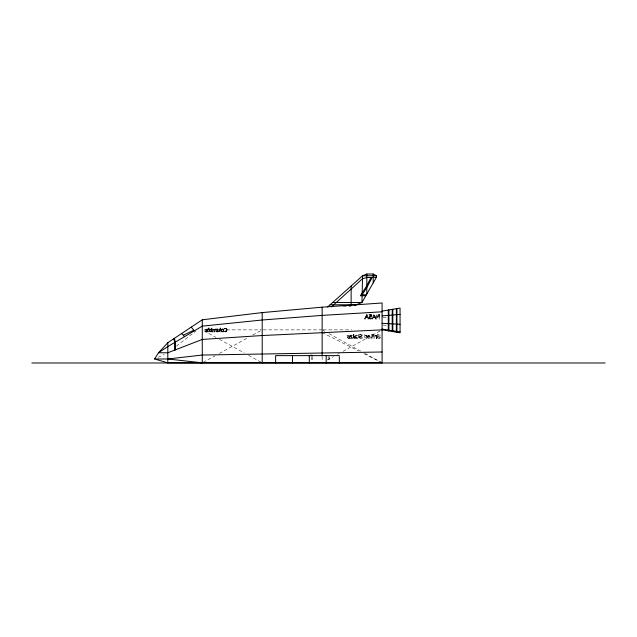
<?xml version="1.0" encoding="UTF-8"?>
<svg xmlns="http://www.w3.org/2000/svg" width="637" height="637" viewBox="0 0 637 637"><rect width="100%" height="100%" fill="white"/><g stroke="black" fill="none" stroke-linecap="round" stroke-linejoin="round"><path stroke-width="0.48" stroke-dasharray="3.19 2.39" d="M347.396 337.315C349.936 337.395 348.925 334.107 346.862 335.412L346.91 335.994A1.656 1.656 0 0 1 347.603 335.659C350.27 336.129 345.437 336.79 347.085 338.231A1.218 1.218 0 0 0 347.714 338.51L348.32 338.502M349.044 337.65C350.055 337.721 347.022 338.629 347.42 337.315M349.705 338.351L349.45 337.666L349.912 337.913M349.394 336.615L351.616 336.909L351.457 337.594A0.884 0.884 0 0 1 350.987 337.976M349.474 338.255L349.506 337.674M353.169 337.928L353.304 335.707L352.317 335.707L352.317 335.261L353.328 335.261L353.328 334.345L353.861 334.345L353.782 337.936M353.304 335.261L353.328 334.345M353.328 337.22L353.328 335.707M353.838 335.261L353.861 334.345M353.861 337.475L353.861 335.707M355.175 338.446L354.626 338.446L354.992 335.42M354.65 338.446L354.65 336.272M356.473 337.905L355.159 337.658L355.159 336.774L356.489 337.116M355.398 335.771L355.159 336.248M358.241 337.841L358.32 335.707L357.333 335.707L357.333 335.261L358.336 335.261L358.32 334.345L358.878 334.345L358.854 335.707C361.179 338.788 355.064 338.836 358.265 337.841M367.43 336.877L367 335.619A1.25 1.242 0 0 0 366.347 335.205A1.449 1.449 0 0 0 365.296 335.388L365.272 334.011L364.738 334.011L364.754 338.446L366.243 338.534M368.29 335.373C366.156 337.371 370.463 336.248 369.779 337.594A0.884 0.884 0 0 1 369.325 337.976C364.993 338.048 372.733 339.322 370.089 335.635A1.314 1.314 0 0 0 369.341 335.205L369.006 335.173M372.557 335.261L372.557 335.707L372.175 334.345L371.642 334.345L371.658 335.261L370.654 335.261L370.678 335.707L371.658 335.707C373.083 337.69 369.157 338.661 371.817 338.374M376.26 338.446C376.101 329.178 376.65 345.74 376.817 335.261L376.26 335.261M376.793 338.446L376.817 335.261M377.582 336.854L377.566 334.202L378.147 334.202L378.147 336.869M378.147 334.202L378.243 337.538L379.381 338.032M371.705 315.124L371.809 315.546L371.57 314.909A1.481 1.401 -8.5 0 0 370.885 314.447L368.879 314.638C368.369 316.597 370.487 314.073 371.132 315.458M368.743 318.094L369.898 319.081L371.817 318.771C372.342 316.724 370.033 319.463 369.349 317.974M379.174 315.227L377.056 319.033L376.363 319.033L376.411 314.431L377.016 314.622L376.411 314.431M378.888 314.622C380.95 313.587 376.34 316.302 376.953 318.11L376.985 314.431M379.732 314.431L379.684 319.033L379.111 319.033L379.142 315.044M207.917 330.945A1.003 0.94 -8.3 0 1 207.758 331.455L207.646 331.582A0.884 0.828 -8.3 0 1 207.009 331.821L206.062 331.455L205.592 331.925L205.695 329.425M205.592 331.925L205.632 329.624M206.085 330.308C207.59 330.046 207.702 332.363 206.093 331.248L206.085 330.308L207.383 330.73M206.117 330.109C208.753 330.038 207.479 331.288 206.157 329.584M206.181 329.759L207.734 329.703L207.718 329.058L206.316 328.979L205.719 329.6M208.976 328.995L208.944 331.925L208.45 331.925L208.482 328.995L209 329.17L208.482 328.995M209.024 328.055L209.04 328.708L208.482 328.708L208.466 328.055L209.024 328.055L208.466 328.055M210.083 331.009C212.455 333.414 210.767 326.813 210.003 330.539M209.517 330.189C209.629 327.967 212.607 330.635 211.484 327.92L212.01 328.095L211.484 327.92M211.444 331.423L211.452 329.671M211.484 329.456L211.516 328.095M209.469 330.324L209.979 331.59L211.93 331.925L211.978 327.92M213.124 330.157L213.116 331.925L212.623 331.925L213.053 329.225L215.999 329.48L216.476 328.995L216.007 329.17M212.623 331.925C211.834 330.675 213.156 327.601 214.43 329.568M214.788 330.157L214.78 331.925L214.287 331.925C215.736 330.675 213.037 327.991 213.148 330.332M216.476 328.995L216.445 331.925L215.951 331.925L215.967 329.695L215.035 329.409L214.812 330.332M215.999 329.48L215.983 328.995M215.951 331.925L215.967 329.695M219.439 331.041C219.04 332.554 217.496 331.081 217.161 331.925L217.193 328.995L217.687 328.995L218.037 331.463A0.86 0.804 -8.3 0 0 218.595 331.543L218.945 330.929M217.655 331.925L217.631 331.439M217.671 331.224L217.687 328.995M219.001 330.738L219.001 328.995L219.526 329.17L219.001 328.995M219.486 330.953L219.502 328.995M220.72 327.92L220.665 331.925L220.171 331.925L220.227 327.92L220.744 328.095L220.227 327.92M227.027 329.918C227.17 333.422 220.784 331.829 226.374 330.563M226.326 329.194L226.183 328.987A1.115 1.043 -8.3 0 0 225.323 328.604C222.018 329.743 226.613 326.335 226.939 329.289M224.049 331.67C223.905 330.714 227.067 332.403 226.485 329.918M224.105 329.09L224.089 328.326M214.327 330.109L214.311 329.703M367.406 336.877L367.079 338.112A1.019 1.019 0 0 1 366.49 338.51L366.227 338.534M349.41 336.623L349.617 335.731M218.969 331.097L218.969 330.563M349.689 338.343C351.417 339.306 352.986 337.021 351.735 335.635A1.314 1.314 0 0 0 351.003 335.205L350.979 335.197A1.314 1.314 0 0 1 351.735 335.635M209.493 330.499L210.122 329.01L211.46 329.281M219.462 330.778L218.905 331.941L217.663 331.614M221.214 330.547L221.565 329.305A1.163 1.083 -8.3 0 1 222.241 328.947L222.807 328.947A1.17 1.091 -8.3 0 1 223.468 329.305L223.754 329.934M223.81 330.372L223.73 331.144M223.802 330.866L223.73 329.759M226.477 330.444L226.406 329.281M366.721 336.145C367.955 338.558 363.831 338.597 365.272 335.834L366.641 335.978M371.809 315.618L371.363 316.732L369.46 317.441M221.724 330.547L221.756 329.91M223.3 330.372C223.316 332.291 220.362 330.492 222.679 331.582C224.487 331.009 222.345 327.912 221.78 330.085M360.287 336.169L359.475 336.869L359.666 337.952M361.545 335.707L361.625 335.006M356.465 337.108L356.266 338.008M369.325 317.441L369.89 318.556L371.761 317.847M368.648 317.584C367.772 317.17 375.543 313.46 368.735 317.393M380.631 337.268L379.748 338.438M221.238 330.221L221.588 329.472A1.163 1.083 -8.3 0 1 222.265 329.122L222.831 329.122A1.17 1.091 -8.3 0 1 223.491 329.48L223.651 329.687M226.987 330.356L225.944 331.694L224.025 331.495M213.172 329.982L213.506 329.552L214.343 329.878M214.836 329.982L215.991 329.87M379.748 337.857L380.066 334.202L380.655 334.202M371.785 315.856L369.356 317.632M365.28 319.033L364.603 318.842L365.28 319.033L365.694 317.608L367.469 317.608L367.899 319.033L368.497 318.842L367.899 319.033M372.677 319.033L373.091 317.608L374.867 317.608L375.297 319.033L375.918 319.033L374.397 314.431L373.64 314.431L372.024 319.033L372.677 319.033L373.091 317.608M365.877 317.107L366.625 315.028C370.439 318.572 362.429 317.075 367.31 317.107M365.901 317.298L366.625 315.028M373.298 317.298L374.023 315.028C377.829 318.572 369.826 317.075 374.707 317.107M364.627 319.033L366.243 314.431L367.008 314.431L368.52 319.033M210.051 330.101L210.536 329.552L211.476 329.847M353.798 337.936L352.317 338.414L352.317 337.936L353.097 337.992M371.634 338.446L372.557 335.707M223.706 330.969L223.268 331.781L222.209 331.973A1.163 1.083 -8.3 0 1 221.549 331.622L221.198 330.699L221.286 331.16M350.119 335.866C348.996 336.997 352.635 336.949 351.337 335.866M369.42 335.683C366.689 335.468 370.4 337.889 369.675 335.866M378.856 314.431L376.953 318.11M214.406 329.393L215.179 328.923L215.975 329.305M221.851 329.902L222.544 329.496L223.253 329.91M207.367 331.129L206.093 331.248M223.595 331.224L222.186 331.797A1.163 1.083 -8.3 0 1 221.517 331.447L221.365 331.24M349.594 335.731L350.414 335.197M351.903 337.849L351.489 338.279M355.159 338.104L356.21 338.534A0.963 0.963 0 0 0 356.879 338.247L356.991 338.104A1.091 1.091 0 0 0 357.182 337.522L356.577 336.591L355.159 336.352M218.865 331.176L218.571 331.367A0.86 0.804 -8.3 0 1 218.013 331.288L217.639 331.049M350.095 335.858L351.353 335.866M205.823 329.44L207.718 329.058M361.569 335.715L361.131 335.938M360.956 338.032C359.881 338.51 363.178 336.766 362.326 338.191L361.338 338.494M176.425 346.114L196.005 330.977M206.245 329.671L207.71 329.703M379.771 337.857L379.357 338.032M374.898 335.253L374.309 336.105L374.317 338.446L374.851 338.446L375.273 335.699A0.916 0.916 0 0 1 375.846 335.787L376.284 336.073M203.123 362.365L215.115 355.772M219.399 353.416L248.51 337.403M252.785 335.046L262.205 329.87M327.283 360.009L333.446 356.616M337.554 354.355L339.266 353.416M343.001 351.361L381.213 330.348M360.168 334.751L359.626 335.07L359.587 334.393L360.868 334.122M368.266 335.365L369.022 335.173M158.103 357.333L164.282 354.435M224.113 328.501L225.705 328.222L226.796 328.971M211.436 331.789L210.21 331.893L209.541 330.937M360.55 336.678L360.04 337.092L360.263 337.841M349.068 338.255L348.296 338.502M360.534 336.67L362.135 335.954L362.047 334.656A1.354 1.354 0 0 0 361.434 334.218L360.853 334.122M346.886 335.42L347.332 335.253M211.42 331.248L210.29 331.264M355.374 335.763L356.887 335.874L356.903 335.325L355.374 335.237M360.144 334.751L361.466 334.799M360.263 336.161L361.155 335.946M360.892 336.583L361.298 336.479M375.074 335.189L376.284 335.619M350.796 338.04L349.896 337.913M350.39 335.189L351.003 335.205M379.469 338.51L377.964 338.143M361.362 338.502L359.642 337.952M382.972 317.505L387.423 317.266M343.232 306.771L351.138 306.652M375.918 319.033L374.429 314.622L373.64 314.431M373.115 317.799L374.867 317.608M372.645 318.842L372.024 319.033M375.894 318.842L375.297 319.033M224.081 328.915L225.299 328.429A1.115 1.043 -8.3 0 1 226.159 328.811L226.43 329.456M217.711 329.17L217.193 328.995M204.222 329.87L261.226 329.87M263.192 329.87L322.147 329.87M323.11 329.87L351.624 329.87M205.568 331.75L206.054 331.75M211.436 331.75L211.93 331.925M212.591 331.75L213.116 331.925M215.927 331.75L216.445 331.925M217.631 331.75L217.161 331.925M382.941 325.061L387.216 325.419M355.159 336.774L355.159 337.658M322.147 332.586L358.639 351.003M363.846 353.631L380.345 361.959M322.999 330.34L324.711 331.28M328.995 333.637L360.677 351.059M364.953 353.416L379.517 361.418M203.983 330.81L215.967 337.403M219.399 339.29L244.226 352.946M248.51 355.295L261.353 362.365M206.085 331.63L207.033 331.996A0.884 0.828 -8.3 0 0 207.67 331.758L207.781 331.63A1.003 0.94 -8.3 0 0 207.941 331.121L207.893 330.683M368.879 318.325L369.866 318.898L371.817 318.771M377.653 337.61L377.988 338.143M210.202 331.328L210.019 330.834M377.797 337.905L377.582 337.26M374.731 317.298L374.023 315.028M366.657 315.219L367.334 317.298M368.672 317.839L368.775 318.285M226.915 329.114L227.051 330.093M371.196 315.745L370.216 314.861L368.942 315.53M210.051 331.009L209.979 330.364M379.684 319.033L379.111 319.033M377.056 319.033L376.363 319.033M368.879 314.638L370.917 314.63A1.481 1.401 -8.5 0 1 371.602 315.1M367.008 314.431L366.243 314.431M367.469 317.608L365.694 317.608M220.665 331.925L220.171 331.925M214.78 331.925L214.287 331.925M209.04 328.708L208.482 328.708M208.944 331.925L208.45 331.925M206.062 331.455L206.085 331.925M366.793 336.352L366.856 336.862M221.692 330.372L221.764 331.009M371.785 315.355L371.833 315.801M377.566 336.846L377.606 337.26M221.182 330.372L221.23 330.874M329.273 356.537L329.273 361.139M328.198 356.537L328.198 361.139M322.147 356.417L322.147 361.92M312.297 356.537L312.297 361.139M311.222 356.537L311.222 361.139M375.273 335.699A0.916 0.916 0 0 1 375.87 335.795M365.272 335.388A1.449 1.449 0 0 1 366.323 335.205L366.347 335.205A1.25 1.242 0 0 1 367 335.619M359.523 337.729A1.274 1.274 0 0 1 359.475 336.869M372.995 335.261L373.019 338.446L373.553 338.446L373.529 335.261L373.019 335.261M372.956 334.17L372.979 334.728L373.593 334.728L373.569 334.17L372.979 334.178"/><path stroke-width="0.96" d="M396.349 309.558L396.381 308.69L396.381 332.195M388.252 330.818L388.315 310.06M370.989 277.533L366.824 285.774L360.391 295.743L365.829 295.743M372.104 277.533L366.824 287.518L362.135 294.78L366.379 294.78M327.617 307.01L362.58 275.757L366.824 274.014L373.21 274.014L376.435 275.757L376.435 277.31L361.959 302.471L354.713 305.41M154.576 358.989L158.517 352.771L167.81 342.714L202.271 319.79L262.205 312.6L322.147 307.177L382.081 302.981L382.081 362.835L167.81 362.835L154.576 358.989L167.81 358.989L202.271 362.835L202.271 319.79M331.367 306.954L362.517 278.719L366.824 277.533L376.435 277.31M181.585 333.549L183.376 335.221L193.799 330.205L191.251 327.115M382.081 311.119L400.06 308.061L400.06 332.825L382.081 329.767M167.81 358.989L202.271 355.04L382.081 351.99M382.081 315.896L400.06 314.407M382.081 311.804L322.147 315.379L262.205 320.005L202.271 326.128L167.81 346.56L158.517 352.771L167.81 352.771L202.271 339.441L262.205 335.532L382.081 329.87M376.435 275.757L362.58 275.757L361.959 302.471L332.697 302.471M330.101 304.789L356.497 304.789M311.907 355.231L308.611 355.621M339.346 355.621L275.63 355.621L275.63 362.986M31.85 362.986L605.15 362.986M382.081 323.333L400.06 324.281M382.081 329.082L400.06 331.909M380.345 361.959L382.081 362.835M183.376 335.221L184.475 336.678M174.434 338.303L175.263 342.133L175.302 349.872M173.901 338.661L174.721 342.459L174.753 350.087M193.799 330.205L193.863 331.113M396.931 308.595L396.931 332.291M392.806 309.295L392.806 331.59M392.225 309.391L392.225 331.495M388.896 309.956L388.896 330.929M373.21 274.014L373.21 282.908M366.824 274.014L366.824 294.015M351.138 285.989L351.138 304.789M339.346 356.537L339.346 362.986M326.184 355.621L326.184 362.986M322.147 307.177L322.147 355.502M309.311 355.621L309.311 362.986M292.471 355.621L292.471 362.986M262.205 312.6L262.205 362.835M167.81 342.714L167.81 362.835"/></g></svg>
